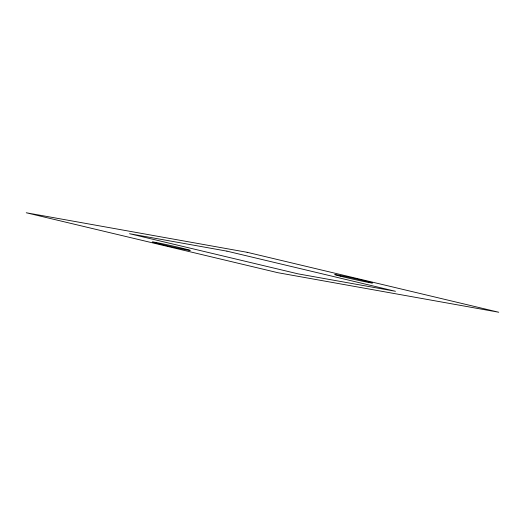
<?xml version="1.0" encoding="UTF-8"?>
<svg xmlns="http://www.w3.org/2000/svg" width="525" height="525" viewBox="0 0 525 525"><rect width="100%" height="100%" fill="white"/><g stroke="black" fill="none" stroke-linecap="round" stroke-linejoin="round"><path stroke-width="0.79" d="M247.157 252.302L26.25 212.763L277.843 272.698L498.75 312.237L247.157 252.302M226.905 251.14L129.531 233.71L298.095 273.86L395.469 291.29L226.905 251.14M158.018 243.548A19.353 0.472 12.6 0 0 189.617 250.392A19.353 0.472 12.6 0 0 166.491 244.63A19.353 0.472 12.6 0 0 158.018 243.548M340.266 276.17A19.353 0.472 12.6 0 0 371.864 283.008A19.353 0.472 12.6 0 0 348.738 277.252A19.353 0.472 12.6 0 0 340.266 276.17"/></g></svg>
